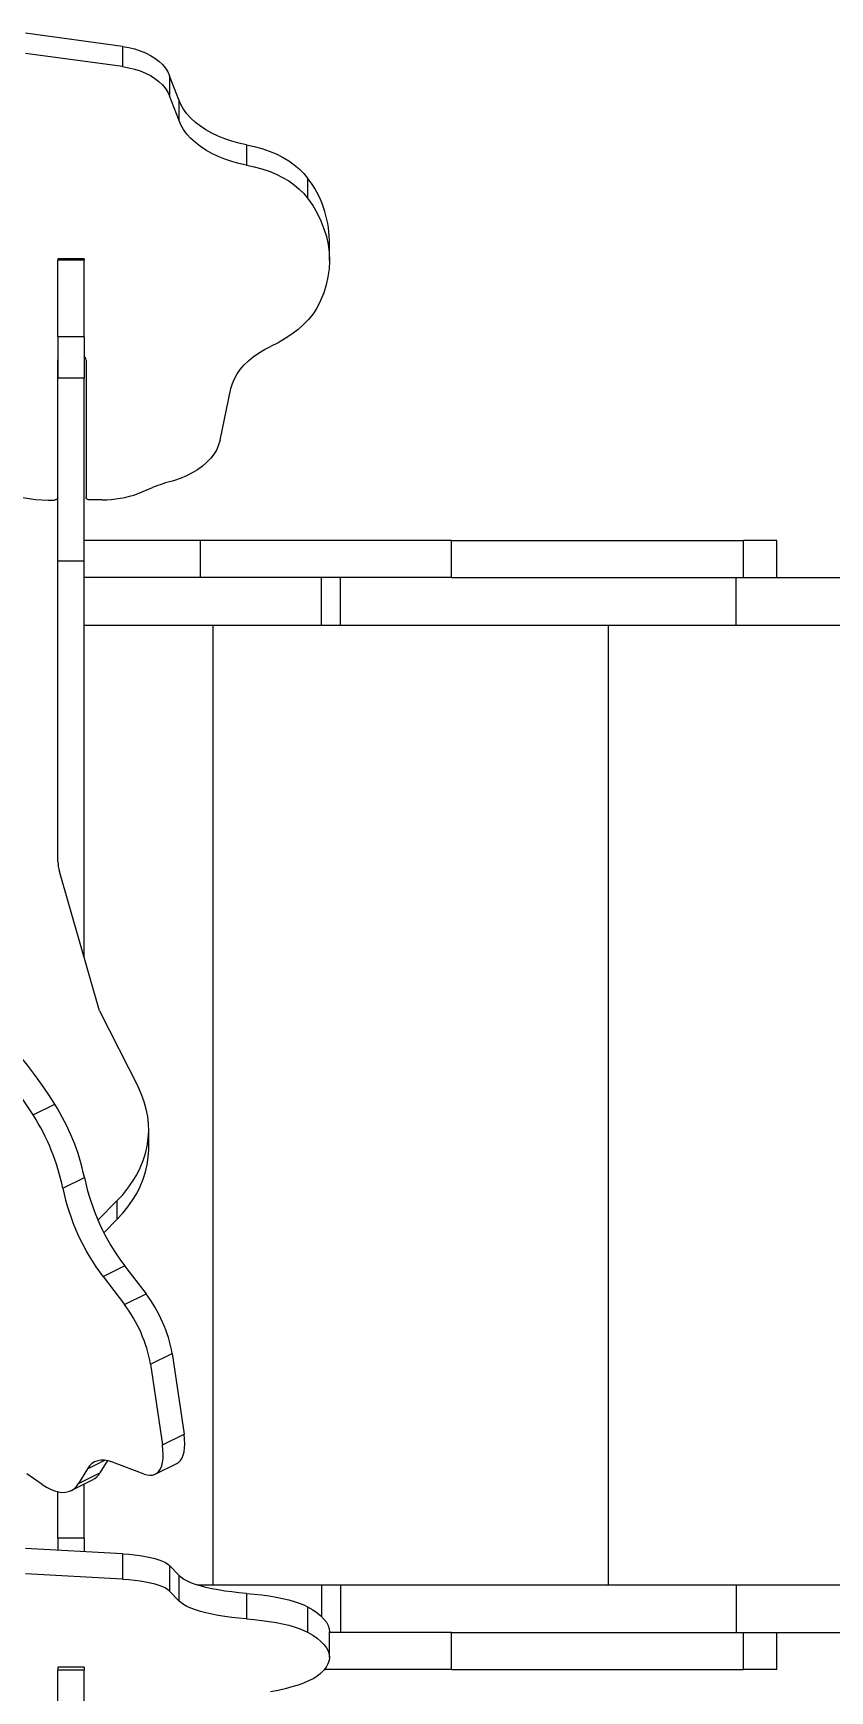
# Model space of a CAD drawing. Header units: millimetres. Extents: x -7098 to 6497, y -6127 to 5201.
# Drawn here: x 1874 to 2327, y 1684 to 2626 of the extents above; entities that cross this region are included whole.
import ezdxf

# ---------------------------------------------------------------- set-up
doc = ezdxf.new("R2010")
doc.units = ezdxf.units.MM
doc.layers.add('DIKOM_ОБЪЕКТ', color=7, linetype='Continuous')
doc.layers.add('DIKOM_РАЗМЕР_ЗОНА', color=7, linetype='Continuous')
doc.styles.add('style1', font='arial.ttf', dxfattribs={"width": 0.8})
doc.dimstyles.new('1-50', dxfattribs={"dimtxt": 300, "dimasz": 200, "dimexe": 100, "dimexo": 0, "dimgap": 100, "dimtad": 1, "dimdec": 0, "dimtxsty": 'style1', "dimcen": 0, "dimclrd": 7, "dimclre": 7, "dimadec": 1, "dimazin": 2, "dimtfac": 1, "dimtdec": 0, "dimtmove": 1, "dimatfit": 3, "dimfxl": 0, "dimlwd": 25, "dimlwe": 18, "dimarcsym": 0})

# ---------------------------------------------------------------- blocks, each defined once
blk = doc.blocks.new('*D19')
at = {"layer": 'Defpoints', "color": 0, "transparency": 16777216}
for p in [(-3422.39, 1730.25), (4498.46, 1730.25), (-3422.39, -5447.23)]:
    blk.add_point(p, dxfattribs=at)
at = {"layer": 'DIKOM_РАЗМЕР_ЗОНА', "color": 7, "lineweight": 18, "transparency": 16777216}
for p, q in [((-3422.39, 1730.25), (-3422.39, -5547.23)), ((4498.46, 1730.25), (4498.46, -5547.23))]:
    blk.add_line(p, q, dxfattribs=at)
at = {"layer": 'DIKOM_РАЗМЕР_ЗОНА', "color": 7, "lineweight": 25, "transparency": 16777216}
blk.add_line((4298.46, -5447.23), (-3222.39, -5447.23), dxfattribs=at)
at = {"layer": 'DIKOM_РАЗМЕР_ЗОНА', "color": 7, "transparency": 16777216}
for points in [[(-3222.39, -5413.9), (-3222.39, -5480.57), (-3422.39, -5447.23)], [(4298.46, -5413.9), (4298.46, -5480.57), (4498.46, -5447.23)]]:
    blk.add_solid(points, dxfattribs=at)
at = {"layer": 'DIKOM_РАЗМЕР_ЗОНА', "color": 0, "transparency": 16777216, "insert": (538.03, -5194.06), "char_height": 300, "attachment_point": 5, "style": 'style1'}
blk.add_mtext('7900', dxfattribs=at)
blk = doc.blocks.new('*D17')
at = {"layer": 'Defpoints', "color": 0, "transparency": 16777216}
for p in [(-5422.39, 1752.13), (6497.47, 1509.82), (-5422.39, -6026.73)]:
    blk.add_point(p, dxfattribs=at)
at = {"layer": 'DIKOM_РАЗМЕР_ЗОНА', "color": 7, "lineweight": 18, "transparency": 16777216}
for p, q in [((-5422.39, 1752.13), (-5422.39, -6126.73)), ((6497.47, 1509.82), (6497.47, -6126.73))]:
    blk.add_line(p, q, dxfattribs=at)
at = {"layer": 'DIKOM_РАЗМЕР_ЗОНА', "color": 7, "lineweight": 25, "transparency": 16777216}
blk.add_line((6297.47, -6026.73), (-5222.39, -6026.73), dxfattribs=at)
at = {"layer": 'DIKOM_РАЗМЕР_ЗОНА', "color": 7, "transparency": 16777216}
for points in [[(-5222.39, -5993.4), (-5222.39, -6060.07), (-5422.39, -6026.73)], [(6297.47, -5993.4), (6297.47, -6060.07), (6497.47, -6026.73)]]:
    blk.add_solid(points, dxfattribs=at)
at = {"layer": 'DIKOM_РАЗМЕР_ЗОНА', "color": 0, "transparency": 16777216, "insert": (537.54, -5773.56), "char_height": 300, "attachment_point": 5, "style": 'style1'}
blk.add_mtext('11900', dxfattribs=at)

msp = doc.modelspace()

# ---------------------------------------------------------------- linework, layer by layer
at = {"layer": 'DIKOM_ОБЪЕКТ', "color": 7, "linetype": 'Continuous', "lineweight": 15}
for p, q in [((1924.85, 2618.85), (1869.55, 2626.39)), ((1924.85, 2607.35), (1869.55, 2614.9)), ((1924.85, 2618.85), (1924.85, 2607.35)), ((1951.6, 2602.15), (1951.6, 2590.66)), ((1956.74, 2588.55), (1951.6, 2602.15)), ((1956.74, 2577.06), (1951.6, 2590.66)), ((1956.74, 2588.55), (1956.74, 2577.06)), ((1995.28, 2562.87), (1995.28, 2551.37)), ((2030.07, 2543.99), (2030.07, 2532.5)), ((2042.47, 2497.11), (2042.47, 2508.6)), ((1903.03, 2497.97), (1888.03, 2497.97)), ((1888.03, 2497.97), (1888.03, 2497.25)), ((1903.03, 2497.25), (1888.03, 2497.25)), ((1888.03, 2453.7), (1888.03, 2497.25)), ((1903.03, 2497.97), (1903.03, 2497.25)), ((1903.03, 2453.7), (1903.03, 2497.25)), ((1903.03, 2453.7), (1888.03, 2453.7)), ((1888.03, 2453.7), (1888.03, 2430.16)), ((1903.03, 2453.7), (1903.03, 2430.16)), ((1888.04, 2155.2), (1888.04, 2440.64)), ((1904.03, 2440.46), (1904.03, 2362.19)), ((1903.03, 2430.16), (1888.03, 2430.16)), ((1888.03, 2326.03), (1888.03, 2430.16)), ((1903.03, 2326.03), (1903.03, 2430.16)), ((1980.24, 2394.9), (1986.48, 2424.2)), ((1933.68, 2364.5), (1941.85, 2367.88)), ((1913.18, 2360.93), (1906.04, 2360.91)), ((1969.18, 2337.75), (1903.03, 2337.75)), ((1969.18, 2316.75), (1969.18, 2337.75)), ((2111.94, 2337.75), (1969.18, 2337.75)), ((2111.94, 2316.75), (2111.94, 2337.75)), ((2111.94, 2337.75), (2278.08, 2337.75)), ((2278.08, 2316.75), (2278.08, 2337.75)), ((2296.95, 2337.75), (2278.08, 2337.75)), ((2296.95, 2316.75), (2296.95, 2337.75)), ((1903.03, 2326.03), (1888.03, 2326.03)), ((1903.03, 2100.37), (1903.03, 2326.03)), ((1969.18, 2316.75), (1903.03, 2316.75)), ((2111.94, 2316.75), (1969.18, 2316.75)), ((2038.04, 2289.75), (2038.04, 2316.75)), ((2048.87, 2289.75), (2048.87, 2316.75)), ((2111.94, 2316.75), (2259.38, 2316.75)), ((2259.38, 2316.75), (2273.85, 2316.75)), ((2273.85, 2289.75), (2273.85, 2316.75)), ((2273.85, 2316.75), (3552.38, 2316.75)), ((1903.03, 2289.75), (2038.04, 2289.75)), ((1976.08, 2289.75), (1976.08, 1743.75)), ((2038.04, 2289.75), (2048.87, 2289.75)), ((2048.87, 2289.75), (2273.85, 2289.75)), ((2201.06, 2289.75), (2201.06, 1743.75)), ((2273.85, 2289.75), (3552.38, 2289.75)), ((1911.7, 2070.34), (1888.85, 2149.53)), ((1911.7, 2070.34), (1933.81, 2026.71)), ((1873.96, 2011.09), (1886.24, 2017.18)), ((1939.69, 1992.2), (1939.69, 2002.79)), ((1890.8, 1969.5), (1903.08, 1975.59)), ((1910.81, 1951.26), (1921.62, 1962.2)), ((1921.62, 1962.2), (1921.62, 1951.6)), ((1914.2, 1944.1), (1921.62, 1951.6)), ((1913.72, 1919.11), (1926, 1925.2)), ((1926, 1925.2), (1938.14, 1909.29)), ((1913.72, 1919.11), (1925.85, 1903.2)), ((1925.85, 1903.2), (1938.14, 1909.29)), ((1940.75, 1869.25), (1953.04, 1875.35)), ((1940.75, 1869.25), (1947.49, 1823.39)), ((1953.04, 1875.35), (1959.77, 1829.48)), ((1947.49, 1823.39), (1959.77, 1829.48)), ((1904.78, 1809.81), (1914.71, 1814.73)), ((1916.22, 1814.49), (1911.97, 1807.49)), ((1937.03, 1806.85), (1918.99, 1813.67)), ((1943.4, 1806.75), (1955.68, 1812.84)), ((1879.1, 1800.98), (1870.29, 1807.02)), ((1895.49, 1797.39), (1907.77, 1803.48)), ((1904.78, 1809.81), (1899.68, 1801.4)), ((1899.68, 1801.4), (1911.97, 1807.49)), ((1903.03, 1770.35), (1903.03, 1801.13)), ((1888.03, 1770.35), (1888.03, 1796.77)), ((1924.85, 1761.5), (1869.55, 1764.54)), ((1903.03, 1770.35), (1888.03, 1770.35)), ((1888.03, 1770.35), (1888.03, 1763.52)), ((1903.03, 1770.35), (1903.03, 1762.7)), ((1924.85, 1761.5), (1924.85, 1747.01)), ((1951.6, 1754.78), (1951.6, 1740.29)), ((1956.74, 1749.3), (1951.6, 1754.78)), ((1924.85, 1747.01), (1869.55, 1750.05)), ((1956.74, 1749.3), (1956.74, 1734.81)), ((1956.74, 1734.81), (1951.6, 1740.29)), ((1967.3, 1743.75), (2038.04, 1743.75)), ((1995.28, 1738.96), (1995.28, 1724.47)), ((2038.04, 1743.75), (2048.87, 1743.75)), ((2038.04, 1743.75), (2038.04, 1725.76)), ((2048.87, 1743.75), (2048.87, 1716.75)), ((2048.87, 1743.75), (2273.85, 1743.75)), ((2273.85, 1743.75), (2273.85, 1716.75)), ((2273.85, 1743.75), (3552.38, 1743.75)), ((2030.07, 1731.36), (2030.07, 1716.87)), ((2042.47, 1702.62), (2042.47, 1717.11)), ((2111.94, 1716.75), (2042.47, 1716.75)), ((2111.94, 1695.75), (2111.94, 1716.75)), ((2111.94, 1716.75), (2259.38, 1716.75)), ((2259.38, 1716.75), (2273.85, 1716.75)), ((2273.85, 1716.75), (3552.38, 1716.75)), ((2278.08, 1695.75), (2278.08, 1716.75)), ((2296.95, 1695.75), (2296.95, 1716.75)), ((1903.03, 1696.93), (1888.03, 1696.93)), ((1888.03, 1696.93), (1888.03, 1695.28)), ((1903.03, 1695.28), (1888.03, 1695.28)), ((1888.03, 1657.18), (1888.03, 1695.28)), ((1903.03, 1696.93), (1903.03, 1695.28)), ((1903.03, 1657.18), (1903.03, 1695.28)), ((2111.94, 1695.75), (2039.69, 1695.75)), ((2111.94, 1695.75), (2278.08, 1695.75)), ((2296.95, 1695.75), (2278.08, 1695.75))]:
    msp.add_line(p, q, dxfattribs=at)
at = {"layer": 'DIKOM_ОБЪЕКТ', "color": 7, "linetype": 'Continuous', "lineweight": 15, "flags": 128}
for points in [[(1924.85, 2618.85), (1928.31, 2618.25), (1931.65, 2617.44), (1934.84, 2616.41), (1937.85, 2615.18), (1940.66, 2613.76), (1943.22, 2612.16), (1945.52, 2610.4), (1947.52, 2608.5), (1949.21, 2606.47), (1950.58, 2604.35), (1951.6, 2602.15)], [(1924.85, 2607.35), (1928.31, 2606.76), (1931.65, 2605.95), (1934.84, 2604.92), (1937.85, 2603.69), (1940.66, 2602.27), (1943.22, 2600.67), (1945.52, 2598.91), (1947.52, 2597.01), (1949.21, 2594.98), (1950.58, 2592.86), (1951.6, 2590.66)], [(1995.28, 2562.87), (1991.03, 2563.76), (1986.9, 2564.87), (1982.92, 2566.19), (1979.13, 2567.72), (1975.54, 2569.44), (1972.18, 2571.34), (1969.08, 2573.41), (1966.24, 2575.63), (1963.7, 2578), (1961.46, 2580.49), (1959.55, 2583.09), (1957.97, 2585.78), (1956.74, 2588.55)], [(1995.28, 2551.37), (1991.03, 2552.27), (1986.9, 2553.38), (1982.92, 2554.7), (1979.13, 2556.23), (1975.54, 2557.94), (1972.18, 2559.85), (1969.08, 2561.92), (1966.24, 2564.14), (1963.7, 2566.51), (1961.46, 2569), (1959.55, 2571.6), (1957.97, 2574.29), (1956.74, 2577.06)], [(1995.28, 2562.87), (1999.74, 2561.92), (2004.06, 2560.74), (2008.2, 2559.33), (2012.14, 2557.7), (2015.85, 2555.85), (2019.31, 2553.81), (2022.48, 2551.59), (2025.34, 2549.2), (2027.88, 2546.66), (2030.07, 2543.99)], [(1995.28, 2551.37), (1999.74, 2550.43), (2004.06, 2549.25), (2008.2, 2547.84), (2012.14, 2546.2), (2015.85, 2544.36), (2019.31, 2542.32), (2022.48, 2540.09), (2025.34, 2537.71), (2027.88, 2535.17), (2030.07, 2532.5)], [(2030.07, 2532.5), (2032.95, 2528.3), (2035.46, 2524), (2037.6, 2519.62), (2039.36, 2515.17), (2040.73, 2510.66), (2041.7, 2506.11), (2042.28, 2501.54), (2042.47, 2496.95), (2042.26, 2492.36), (2041.65, 2487.78), (2040.64, 2483.24), (2039.25, 2478.73), (2037.46, 2474.29), (2035.3, 2469.91)], [(2035.3, 2469.91), (2033.15, 2466.71), (2030.65, 2463.61), (2027.81, 2460.64), (2024.64, 2457.81), (2021.15, 2455.14), (2017.38, 2452.63), (2013.33, 2450.31), (2009.03, 2448.18)], [(1986.48, 2424.2), (1987.27, 2427.04), (1988.42, 2429.82), (1989.91, 2432.54), (1991.74, 2435.16), (1993.9, 2437.69), (1996.37, 2440.09), (1999.14, 2442.36), (2002.19, 2444.47), (2005.49, 2446.42), (2009.03, 2448.18)], [(1980.24, 2394.9), (1979.47, 2392.23), (1978.34, 2389.61), (1976.84, 2387.07), (1974.99, 2384.63), (1972.81, 2382.31), (1970.31, 2380.12), (1967.51, 2378.09), (1964.44, 2376.22), (1961.13, 2374.54), (1957.59, 2373.06), (1953.86, 2371.79)], [(1888.03, 2362.13), (1887.99, 2361.89), (1887.88, 2361.65), (1887.71, 2361.43), (1887.47, 2361.24), (1887.18, 2361.08), (1886.85, 2360.96), (1886.49, 2360.88), (1886.11, 2360.85)], [(1906.04, 2360.91), (1905.65, 2360.93), (1905.27, 2361), (1904.92, 2361.12), (1904.62, 2361.28), (1904.37, 2361.47), (1904.18, 2361.7), (1904.07, 2361.94), (1904.03, 2362.19)], [(1886.24, 2017.18), (1882.49, 2023.01), (1878.66, 2028.66), (1874.75, 2034.13), (1870.78, 2039.38), (1866.76, 2044.42), (1862.7, 2049.21), (1858.61, 2053.75), (1854.52, 2058.02), (1850.42, 2062.01), (1846.34, 2065.71), (1842.28, 2069.1), (1838.26, 2072.18), (1834.3, 2074.93), (1830.39, 2077.35)], [(1873.96, 2011.09), (1870.21, 2016.92), (1866.37, 2022.57), (1862.46, 2028.04), (1858.49, 2033.29), (1854.47, 2038.32), (1850.41, 2043.12), (1846.33, 2047.66), (1842.23, 2051.93), (1838.13, 2055.92), (1834.05, 2059.62), (1829.99, 2063.01), (1825.98, 2066.09), (1822.01, 2068.84), (1818.1, 2071.26)], [(1921.62, 1962.2), (1924.89, 1965.73), (1927.86, 1969.4), (1930.52, 1973.18), (1932.85, 1977.07), (1934.86, 1981.05), (1936.52, 1985.11), (1937.84, 1989.23), (1938.8, 1993.4), (1939.42, 1997.61), (1939.68, 2001.83), (1939.58, 2006.05), (1939.13, 2010.27), (1938.32, 2014.45), (1937.16, 2018.6), (1935.66, 2022.69), (1933.81, 2026.71)], [(1921.62, 1951.6), (1924.89, 1955.14), (1927.86, 1958.8), (1930.52, 1962.59), (1932.85, 1966.48), (1934.86, 1970.46), (1936.52, 1974.52), (1937.84, 1978.64), (1938.8, 1982.81), (1939.42, 1987.01), (1939.68, 1991.23), (1939.69, 1992.2)], [(1955.68, 1812.84), (1956.77, 1813.54), (1957.82, 1814.61), (1958.68, 1815.98), (1959.36, 1817.63), (1959.84, 1819.55), (1960.13, 1821.72), (1960.21, 1824.11), (1960.09, 1826.71), (1959.77, 1829.48)], [(1937.03, 1806.85), (1938.77, 1806.33), (1940.4, 1806.13), (1941.91, 1806.25), (1943.28, 1806.69), (1944.49, 1807.45), (1945.53, 1808.52), (1946.39, 1809.89), (1947.07, 1811.54), (1947.55, 1813.46), (1947.84, 1815.62), (1947.92, 1818.02), (1947.81, 1820.61), (1947.49, 1823.39)], [(1918.99, 1813.67), (1916.72, 1814.38), (1914.56, 1814.74), (1912.53, 1814.77), (1910.65, 1814.45), (1908.92, 1813.79), (1907.36, 1812.79), (1905.98, 1811.46), (1904.78, 1809.81)], [(1879.1, 1800.98), (1881.51, 1799.45), (1883.86, 1798.23), (1886.12, 1797.31), (1888.28, 1796.71), (1890.34, 1796.43), (1892.27, 1796.47), (1894.07, 1796.83), (1895.72, 1797.51), (1897.21, 1798.5), (1898.53, 1799.8), (1899.68, 1801.4)], [(1924.85, 1761.5), (1928.31, 1761.26), (1931.65, 1760.93), (1934.84, 1760.52), (1937.85, 1760.02), (1940.66, 1759.45), (1943.22, 1758.8), (1945.52, 1758.1), (1947.52, 1757.33), (1949.21, 1756.52), (1950.58, 1755.66), (1951.6, 1754.78)], [(1924.85, 1747.01), (1928.31, 1746.77), (1931.65, 1746.44), (1934.84, 1746.03), (1937.85, 1745.53), (1940.66, 1744.96), (1943.22, 1744.32), (1945.52, 1743.61), (1947.52, 1742.84), (1949.21, 1742.03), (1950.58, 1741.17), (1951.6, 1740.29)], [(1995.28, 1738.96), (1991.03, 1739.32), (1986.9, 1739.76), (1982.92, 1740.3), (1979.13, 1740.91), (1975.54, 1741.6), (1972.18, 1742.37), (1969.08, 1743.2), (1966.24, 1744.1), (1963.7, 1745.05), (1961.46, 1746.05), (1959.55, 1747.1), (1957.97, 1748.19), (1956.74, 1749.3)], [(1995.28, 1738.96), (1999.74, 1738.58), (2004.06, 1738.1), (2008.2, 1737.53), (2012.14, 1736.88), (2015.85, 1736.13), (2019.31, 1735.31), (2022.48, 1734.42), (2025.34, 1733.45), (2027.88, 1732.43), (2030.07, 1731.36)], [(1995.28, 1724.47), (1991.03, 1724.83), (1986.9, 1725.28), (1982.92, 1725.81), (1979.13, 1726.42), (1975.54, 1727.11), (1972.18, 1727.88), (1969.08, 1728.71), (1966.24, 1729.61), (1963.7, 1730.56), (1961.46, 1731.57), (1959.55, 1732.61), (1957.97, 1733.7), (1956.74, 1734.81)], [(2030.07, 1731.36), (2032.95, 1729.67), (2035.46, 1727.94), (2037.6, 1726.17), (2039.36, 1724.38), (2040.73, 1722.57), (2041.7, 1720.73), (2042.28, 1718.89), (2042.47, 1717.11)], [(1995.28, 1724.47), (1999.74, 1724.09), (2004.06, 1723.61), (2008.2, 1723.05), (2012.14, 1722.39), (2015.85, 1721.64), (2019.31, 1720.82), (2022.48, 1719.93), (2025.34, 1718.97), (2027.88, 1717.94), (2030.07, 1716.87)], [(2030.07, 1716.87), (2032.95, 1715.18), (2035.46, 1713.45), (2037.6, 1711.68), (2039.36, 1709.89), (2040.73, 1708.08), (2041.7, 1706.25), (2042.28, 1704.4), (2042.47, 1702.55), (2042.26, 1700.71), (2041.65, 1698.86), (2040.64, 1697.03), (2039.25, 1695.22), (2037.46, 1693.43), (2035.3, 1691.67)], [(2035.3, 1691.67), (2033.15, 1690.38), (2030.65, 1689.13), (2027.81, 1687.94), (2024.64, 1686.8), (2021.15, 1685.72), (2017.38, 1684.71), (2013.33, 1683.78), (2009.03, 1682.92)]]:
    msp.add_lwpolyline(points, dxfattribs=at)
at = {"layer": 'DIKOM_ОБЪЕКТ', "color": 7, "linetype": 'Continuous', "lineweight": 15}
for centre, radius, start, end in [((1983, 2507.63), 59.48, 0.93632, 37.68869), ((1901.04, 2440.36), 2.99, 1.95493, 48.3042), ((1972.34, 2294.69), 79.29, 103.47859, 112.6158), ((1883.59, 2448.94), 88.13, 252.75116, 271.63681), ((1912.82, 2423.73), 62.8, 270.33529, 289.40293), ((1908.45, 2155.22), 20.41, 180.06353, 196.1906), ((1769.34, 1944.53), 124, 11.61836, 32.46746), ((1781.62, 1950.62), 124, 11.61839, 32.46756), ((2026.02, 2001.09), 125.55, 191.72019, 217.19256), ((2013.73, 1995), 125.55, 191.72037, 217.19238), ((1875.47, 1861.55), 78.79, 10.08606, 37.30162), ((1863.18, 1855.46), 78.79, 10.08607, 37.3016), ((1903.15, 1812.52), 10.15, 297.08081, 330.30483)]:
    msp.add_arc(centre, radius, start, end, dxfattribs=at)

# ---------------------------------------------------------------- dimensions: what is measured, and where the dimension line sits
at = {"layer": 'DIKOM_РАЗМЕР_ЗОНА'}
for base, p1, p2, text, picture, middle in [((-5422.39, -6026.73), (6497.47, 1509.82), (-5422.39, 1752.13), '11900', '*D17', (537.54, -6026.73)), ((-3422.39, -5447.23), (4498.46, 1730.25), (-3422.39, 1730.25), '7900', '*D19', (538.03, -5447.23))]:
    dim = msp.add_linear_dim(base=base, p1=p1, p2=p2, text=text, dimstyle='1-50', override={"dimscale": 1, "dimtix": 0, "dimtofl": 1, "dimtmove": 1, "dimatfit": 3}, dxfattribs=at)
    dim.commit()
    dim.dimension.update_dxf_attribs({"geometry": picture, "text_midpoint": middle, "dimtype": 160})

doc.saveas('drawing.dxf')
